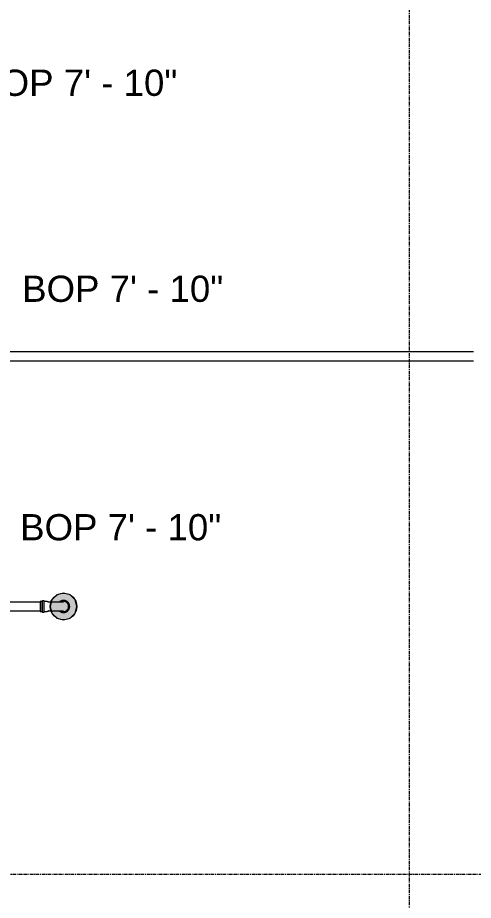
# Model space of a CAD drawing. Header units: inches. Extents: x -3679 to 241, y -496 to 1784.
# Drawn here: x -2999.8 to -2931.4, y 1113.1 to 1245.4 of the extents above; entities that cross this region are included whole.
import ezdxf

# ---------------------------------------------------------------- set-up
doc = ezdxf.new("R2010")
doc.units = ezdxf.units.IN
doc.header["$MEASUREMENT"] = 0
doc.linetypes.add('Grid Line', pattern=[0.875, 0.5, -0.125, 0.125, -0.125])
for name, color, linetype, lineweight in [('A-ANNO-NOTE', 250, 'Continuous', 9), ('G-ANNO-DIMS', 251, 'Continuous', 9), ('P-PIPE', 1, 'Continuous', 9), ('P-PIPE-CNTR', 1, 'Continuous', 9), ('S-GRID', 8, 'Continuous', 9)]:
    doc.layers.add(name, color=color, linetype=linetype, lineweight=lineweight)
doc.styles.add('Arial', font='arial.ttf', dxfattribs={"height": 3.934132})

# ---------------------------------------------------------------- blocks, each defined once
blk = doc.blocks.new('Victaulic-VicPress316-Elbow 90-45deg Style P568_P571 - Standard-523083-SECOND LEVEL')
at = {"layer": 'P-PIPE'}
for p, q in [((-3178.39, 1232.42), (-3178.39, 1231.96)), ((-3178.28, 1233.46), (-3178.28, 1232.57)), ((-3176.97, 1232.57), (-3176.97, 1233.46)), ((-3176.86, 1231.96), (-3176.86, 1232.42)), ((-3177.63, 1231.96), (-3178.39, 1231.96)), ((-3178.39, 1231.67), (-3178.39, 1231.33)), ((-3177.63, 1231.67), (-3178.39, 1231.67)), ((-3178.39, 1231.33), (-3177.63, 1231.33)), ((-3176.86, 1231.96), (-3177.63, 1231.96)), ((-3176.86, 1231.67), (-3177.63, 1231.67)), ((-3177.63, 1231.33), (-3176.86, 1231.33)), ((-3176.86, 1231.33), (-3176.86, 1231.67))]:
    blk.add_line(p, q, dxfattribs=at)
at = {"layer": 'P-PIPE', "flags": 128}
for points in [[(-3177.63, 1235.77), (-3177.66, 1235.77), (-3177.7, 1235.76), (-3177.73, 1235.76), (-3177.77, 1235.76), (-3177.81, 1235.75), (-3177.84, 1235.74), (-3177.88, 1235.73), (-3177.91, 1235.72), (-3177.95, 1235.71), (-3177.98, 1235.69), (-3178.01, 1235.68), (-3178.05, 1235.66), (-3178.08, 1235.65), (-3178.11, 1235.63), (-3178.14, 1235.61), (-3178.17, 1235.59), (-3178.2, 1235.56), (-3178.23, 1235.54), (-3178.25, 1235.52), (-3178.28, 1235.49), (-3178.3, 1235.46), (-3178.33, 1235.44), (-3178.35, 1235.41), (-3178.37, 1235.38), (-3178.39, 1235.35), (-3178.41, 1235.32), (-3178.43, 1235.28), (-3178.45, 1235.25), (-3178.46, 1235.22), (-3178.48, 1235.19), (-3178.49, 1235.15), (-3178.5, 1235.12), (-3178.51, 1235.08), (-3178.52, 1235.05), (-3178.52, 1235.01), (-3178.53, 1234.97), (-3178.53, 1234.94), (-3178.54, 1234.9), (-3178.54, 1234.86), (-3178.54, 1234.83), (-3178.53, 1234.79), (-3178.53, 1234.76), (-3178.53, 1234.72), (-3178.52, 1234.68), (-3178.51, 1234.65), (-3178.5, 1234.61), (-3178.49, 1234.58), (-3178.48, 1234.54), (-3178.47, 1234.51), (-3178.45, 1234.48), (-3178.44, 1234.44), (-3178.42, 1234.41), (-3178.4, 1234.38), (-3178.38, 1234.35), (-3178.36, 1234.32), (-3178.34, 1234.29), (-3178.32, 1234.26), (-3178.29, 1234.23)], [(-3177.63, 1235.62), (-3177.66, 1235.62), (-3177.69, 1235.62), (-3177.72, 1235.62), (-3177.75, 1235.61), (-3177.78, 1235.61), (-3177.81, 1235.6), (-3177.84, 1235.59), (-3177.87, 1235.58), (-3177.9, 1235.57), (-3177.92, 1235.56), (-3177.95, 1235.55), (-3177.98, 1235.53), (-3178.01, 1235.52), (-3178.03, 1235.5), (-3178.06, 1235.49), (-3178.08, 1235.47), (-3178.11, 1235.45), (-3178.13, 1235.43), (-3178.15, 1235.41), (-3178.17, 1235.39), (-3178.2, 1235.37), (-3178.22, 1235.34), (-3178.23, 1235.32), (-3178.25, 1235.29), (-3178.27, 1235.27), (-3178.29, 1235.24), (-3178.3, 1235.22), (-3178.31, 1235.19), (-3178.33, 1235.16), (-3178.34, 1235.13), (-3178.35, 1235.1), (-3178.36, 1235.07), (-3178.37, 1235.05), (-3178.37, 1235.02), (-3178.38, 1234.99), (-3178.38, 1234.95), (-3178.39, 1234.92), (-3178.39, 1234.89), (-3178.39, 1234.86), (-3178.39, 1234.83), (-3178.39, 1234.8), (-3178.39, 1234.77), (-3178.38, 1234.74), (-3178.38, 1234.71), (-3178.37, 1234.68), (-3178.36, 1234.65), (-3178.36, 1234.62), (-3178.35, 1234.59), (-3178.33, 1234.56), (-3178.32, 1234.54), (-3178.31, 1234.51), (-3178.29, 1234.48), (-3178.28, 1234.46)], [(-3176.97, 1234.22), (-3176.95, 1234.25), (-3176.92, 1234.27), (-3176.9, 1234.3), (-3176.88, 1234.33), (-3176.86, 1234.36), (-3176.84, 1234.39), (-3176.82, 1234.42), (-3176.8, 1234.46), (-3176.79, 1234.49), (-3176.77, 1234.52), (-3176.76, 1234.56), (-3176.75, 1234.59), (-3176.74, 1234.63), (-3176.73, 1234.66), (-3176.73, 1234.7), (-3176.72, 1234.74), (-3176.72, 1234.77), (-3176.71, 1234.81), (-3176.71, 1234.85), (-3176.71, 1234.88), (-3176.72, 1234.92), (-3176.72, 1234.95), (-3176.72, 1234.99), (-3176.73, 1235.03), (-3176.74, 1235.06), (-3176.75, 1235.1), (-3176.76, 1235.13), (-3176.77, 1235.17), (-3176.78, 1235.2), (-3176.8, 1235.23), (-3176.81, 1235.27), (-3176.83, 1235.3), (-3176.85, 1235.33), (-3176.87, 1235.36), (-3176.89, 1235.39), (-3176.91, 1235.42), (-3176.93, 1235.45), (-3176.96, 1235.48), (-3176.98, 1235.5), (-3177.01, 1235.53), (-3177.04, 1235.55), (-3177.06, 1235.57), (-3177.09, 1235.6), (-3177.12, 1235.62), (-3177.15, 1235.64), (-3177.19, 1235.65), (-3177.22, 1235.67), (-3177.25, 1235.69), (-3177.29, 1235.7), (-3177.32, 1235.71), (-3177.35, 1235.73), (-3177.39, 1235.74), (-3177.42, 1235.74), (-3177.46, 1235.75), (-3177.5, 1235.76), (-3177.53, 1235.76), (-3177.57, 1235.77), (-3177.61, 1235.77), (-3177.63, 1235.77)], [(-3176.96, 1234.47), (-3176.95, 1234.49), (-3176.94, 1234.52), (-3176.92, 1234.55), (-3176.91, 1234.58), (-3176.9, 1234.61), (-3176.89, 1234.64), (-3176.88, 1234.66), (-3176.88, 1234.69), (-3176.87, 1234.72), (-3176.87, 1234.75), (-3176.86, 1234.79), (-3176.86, 1234.82), (-3176.86, 1234.85), (-3176.86, 1234.88), (-3176.86, 1234.91), (-3176.86, 1234.94), (-3176.87, 1234.97), (-3176.87, 1235), (-3176.88, 1235.03), (-3176.89, 1235.06), (-3176.89, 1235.09), (-3176.9, 1235.12), (-3176.92, 1235.15), (-3176.93, 1235.17), (-3176.94, 1235.2), (-3176.96, 1235.23), (-3176.97, 1235.25), (-3176.99, 1235.28), (-3177.01, 1235.31), (-3177.02, 1235.33), (-3177.04, 1235.35), (-3177.06, 1235.38), (-3177.09, 1235.4), (-3177.11, 1235.42), (-3177.13, 1235.44), (-3177.15, 1235.46), (-3177.18, 1235.48), (-3177.2, 1235.5), (-3177.23, 1235.51), (-3177.26, 1235.53), (-3177.28, 1235.54), (-3177.31, 1235.55), (-3177.34, 1235.57), (-3177.37, 1235.58), (-3177.4, 1235.59), (-3177.43, 1235.6), (-3177.46, 1235.6), (-3177.49, 1235.61), (-3177.52, 1235.61), (-3177.55, 1235.62), (-3177.58, 1235.62), (-3177.61, 1235.62), (-3177.63, 1235.62)], [(-3178.28, 1234.85), (-3178.28, 1234.85), (-3178.28, 1234.85), (-3178.28, 1234.84), (-3178.28, 1234.84), (-3178.28, 1234.83), (-3178.28, 1234.81), (-3178.28, 1234.8), (-3178.28, 1234.78), (-3178.28, 1234.77), (-3178.28, 1234.74), (-3178.28, 1234.72), (-3178.28, 1234.7), (-3178.28, 1234.67), (-3178.28, 1234.64), (-3178.28, 1234.61), (-3178.28, 1234.58), (-3178.28, 1234.55), (-3178.28, 1234.51), (-3178.28, 1234.47), (-3178.28, 1234.43), (-3178.28, 1234.39), (-3178.28, 1234.35), (-3178.28, 1234.31), (-3178.28, 1234.26), (-3178.28, 1234.21), (-3178.28, 1234.17), (-3178.28, 1234.12), (-3178.28, 1234.07), (-3178.28, 1234.02), (-3178.28, 1233.97), (-3178.28, 1233.91), (-3178.28, 1233.86), (-3178.28, 1233.81), (-3178.28, 1233.75), (-3178.28, 1233.7), (-3178.28, 1233.64), (-3178.28, 1233.59), (-3178.28, 1233.53), (-3178.28, 1233.48), (-3178.28, 1233.46)], [(-3176.97, 1233.46), (-3176.97, 1233.52), (-3176.97, 1233.57), (-3176.97, 1233.63), (-3176.97, 1233.68), (-3176.97, 1233.74), (-3176.97, 1233.79), (-3176.97, 1233.85), (-3176.97, 1233.9), (-3176.97, 1233.95), (-3176.97, 1234), (-3176.97, 1234.06), (-3176.97, 1234.11), (-3176.97, 1234.15), (-3176.97, 1234.2), (-3176.97, 1234.25), (-3176.97, 1234.29), (-3176.97, 1234.34), (-3176.97, 1234.38), (-3176.97, 1234.42), (-3176.97, 1234.46), (-3176.97, 1234.5), (-3176.97, 1234.54), (-3176.97, 1234.57), (-3176.97, 1234.6), (-3176.97, 1234.63), (-3176.97, 1234.66), (-3176.97, 1234.69), (-3176.97, 1234.72), (-3176.97, 1234.74), (-3176.97, 1234.76), (-3176.97, 1234.78), (-3176.97, 1234.8), (-3176.97, 1234.81), (-3176.97, 1234.82), (-3176.97, 1234.83), (-3176.97, 1234.84), (-3176.97, 1234.85), (-3176.97, 1234.85), (-3176.97, 1234.85), (-3176.97, 1234.85)], [(-3178.39, 1232.42), (-3178.39, 1232.43), (-3178.39, 1232.44), (-3178.39, 1232.45), (-3178.39, 1232.46), (-3178.39, 1232.47), (-3178.38, 1232.48), (-3178.38, 1232.49), (-3178.38, 1232.5), (-3178.37, 1232.51), (-3178.37, 1232.52), (-3178.37, 1232.53), (-3178.36, 1232.54), (-3178.36, 1232.55), (-3178.35, 1232.56), (-3178.34, 1232.57), (-3178.34, 1232.58), (-3178.33, 1232.59), (-3178.32, 1232.6), (-3178.32, 1232.6), (-3178.31, 1232.61), (-3178.3, 1232.62), (-3178.29, 1232.63), (-3178.28, 1232.63), (-3178.28, 1232.63)], [(-3176.97, 1232.63), (-3176.96, 1232.63), (-3176.95, 1232.62), (-3176.94, 1232.61), (-3176.93, 1232.61), (-3176.93, 1232.6), (-3176.92, 1232.59), (-3176.91, 1232.58), (-3176.91, 1232.57), (-3176.9, 1232.56), (-3176.9, 1232.55), (-3176.89, 1232.54), (-3176.89, 1232.53), (-3176.88, 1232.52), (-3176.88, 1232.51), (-3176.87, 1232.5), (-3176.87, 1232.49), (-3176.87, 1232.48), (-3176.86, 1232.47), (-3176.86, 1232.46), (-3176.86, 1232.45), (-3176.86, 1232.44), (-3176.86, 1232.43), (-3176.86, 1232.42), (-3176.86, 1232.42)], [(-3178.39, 1231.67), (-3178.4, 1231.67), (-3178.4, 1231.67), (-3178.41, 1231.67), (-3178.41, 1231.68), (-3178.42, 1231.68), (-3178.43, 1231.68), (-3178.43, 1231.68), (-3178.44, 1231.68), (-3178.44, 1231.68), (-3178.45, 1231.68), (-3178.45, 1231.69), (-3178.46, 1231.69), (-3178.46, 1231.69), (-3178.47, 1231.7), (-3178.47, 1231.7), (-3178.48, 1231.7), (-3178.48, 1231.71), (-3178.49, 1231.71), (-3178.49, 1231.71), (-3178.5, 1231.72), (-3178.5, 1231.72), (-3178.5, 1231.73), (-3178.51, 1231.73), (-3178.51, 1231.74), (-3178.51, 1231.74), (-3178.52, 1231.75), (-3178.52, 1231.75), (-3178.52, 1231.76), (-3178.52, 1231.76), (-3178.53, 1231.77), (-3178.53, 1231.77), (-3178.53, 1231.78), (-3178.53, 1231.78), (-3178.53, 1231.79), (-3178.53, 1231.79), (-3178.54, 1231.8), (-3178.54, 1231.81), (-3178.54, 1231.81), (-3178.54, 1231.82), (-3178.54, 1231.82), (-3178.54, 1231.83), (-3178.54, 1231.83), (-3178.54, 1231.84), (-3178.53, 1231.85), (-3178.53, 1231.85), (-3178.53, 1231.86), (-3178.53, 1231.86), (-3178.53, 1231.87), (-3178.53, 1231.87), (-3178.52, 1231.88), (-3178.52, 1231.88), (-3178.52, 1231.89), (-3178.52, 1231.89), (-3178.51, 1231.9), (-3178.51, 1231.9), (-3178.51, 1231.91), (-3178.5, 1231.91), (-3178.5, 1231.92), (-3178.49, 1231.92), (-3178.49, 1231.93), (-3178.49, 1231.93), (-3178.48, 1231.93), (-3178.48, 1231.94), (-3178.47, 1231.94), (-3178.47, 1231.94), (-3178.46, 1231.95), (-3178.46, 1231.95), (-3178.45, 1231.95), (-3178.45, 1231.95), (-3178.44, 1231.96), (-3178.43, 1231.96), (-3178.43, 1231.96), (-3178.42, 1231.96), (-3178.42, 1231.96), (-3178.41, 1231.96), (-3178.41, 1231.96), (-3178.4, 1231.96), (-3178.39, 1231.96), (-3178.39, 1231.96)], [(-3177.63, 1231.96), (-3177.66, 1231.96), (-3177.69, 1231.96), (-3177.72, 1231.96), (-3177.75, 1231.96), (-3177.78, 1231.96), (-3177.81, 1231.96), (-3177.84, 1231.96), (-3177.87, 1231.96), (-3177.9, 1231.96), (-3177.92, 1231.96), (-3177.95, 1231.96), (-3177.98, 1231.96), (-3178.01, 1231.96), (-3178.03, 1231.96), (-3178.06, 1231.96), (-3178.08, 1231.96), (-3178.11, 1231.96), (-3178.13, 1231.96), (-3178.15, 1231.96), (-3178.17, 1231.96), (-3178.2, 1231.96), (-3178.22, 1231.96), (-3178.23, 1231.96), (-3178.25, 1231.96), (-3178.27, 1231.96), (-3178.29, 1231.96), (-3178.3, 1231.96), (-3178.31, 1231.96), (-3178.33, 1231.96), (-3178.34, 1231.96), (-3178.35, 1231.96), (-3178.36, 1231.96), (-3178.37, 1231.96), (-3178.37, 1231.96), (-3178.38, 1231.96), (-3178.38, 1231.96), (-3178.39, 1231.96), (-3178.39, 1231.96), (-3178.39, 1231.96), (-3178.39, 1231.96)], [(-3178.39, 1231.96), (-3178.39, 1231.96), (-3178.39, 1231.96), (-3178.39, 1231.96), (-3178.38, 1231.96), (-3178.38, 1231.96), (-3178.37, 1231.96), (-3178.36, 1231.96), (-3178.35, 1231.96)], [(-3178.35, 1231.67), (-3178.36, 1231.67), (-3178.37, 1231.67), (-3178.37, 1231.67), (-3178.38, 1231.67), (-3178.38, 1231.67), (-3178.39, 1231.67), (-3178.39, 1231.67), (-3178.39, 1231.67), (-3178.39, 1231.67)], [(-3178.39, 1231.67), (-3178.39, 1231.67), (-3178.39, 1231.67), (-3178.39, 1231.67), (-3178.38, 1231.67), (-3178.38, 1231.67), (-3178.37, 1231.67), (-3178.36, 1231.67), (-3178.35, 1231.67), (-3178.34, 1231.67), (-3178.33, 1231.67), (-3178.32, 1231.67), (-3178.3, 1231.67), (-3178.29, 1231.67), (-3178.27, 1231.67), (-3178.26, 1231.67), (-3178.24, 1231.67), (-3178.22, 1231.67), (-3178.2, 1231.67), (-3178.18, 1231.67), (-3178.16, 1231.67), (-3178.14, 1231.67), (-3178.11, 1231.67), (-3178.09, 1231.67), (-3178.06, 1231.67), (-3178.04, 1231.67), (-3178.01, 1231.67), (-3177.99, 1231.67), (-3177.96, 1231.67), (-3177.93, 1231.67), (-3177.9, 1231.67), (-3177.87, 1231.67), (-3177.84, 1231.67), (-3177.82, 1231.67), (-3177.79, 1231.67), (-3177.76, 1231.67), (-3177.72, 1231.67), (-3177.69, 1231.67), (-3177.66, 1231.67), (-3177.63, 1231.67), (-3177.63, 1231.67)], [(-3176.86, 1231.96), (-3176.86, 1231.96), (-3176.86, 1231.96), (-3176.86, 1231.96), (-3176.87, 1231.96), (-3176.87, 1231.96), (-3176.88, 1231.96), (-3176.89, 1231.96), (-3176.9, 1231.96), (-3176.91, 1231.96), (-3176.92, 1231.96), (-3176.93, 1231.96), (-3176.95, 1231.96), (-3176.96, 1231.96), (-3176.98, 1231.96), (-3176.99, 1231.96), (-3177.01, 1231.96), (-3177.03, 1231.96), (-3177.05, 1231.96), (-3177.07, 1231.96), (-3177.09, 1231.96), (-3177.11, 1231.96), (-3177.14, 1231.96), (-3177.16, 1231.96), (-3177.19, 1231.96), (-3177.21, 1231.96), (-3177.24, 1231.96), (-3177.26, 1231.96), (-3177.29, 1231.96), (-3177.32, 1231.96), (-3177.35, 1231.96), (-3177.38, 1231.96), (-3177.41, 1231.96), (-3177.43, 1231.96), (-3177.46, 1231.96), (-3177.49, 1231.96), (-3177.53, 1231.96), (-3177.56, 1231.96), (-3177.59, 1231.96), (-3177.62, 1231.96), (-3177.63, 1231.96)], [(-3177.63, 1231.67), (-3177.59, 1231.67), (-3177.56, 1231.67), (-3177.53, 1231.67), (-3177.5, 1231.67), (-3177.47, 1231.67), (-3177.44, 1231.67), (-3177.41, 1231.67), (-3177.38, 1231.67), (-3177.35, 1231.67), (-3177.33, 1231.67), (-3177.3, 1231.67), (-3177.27, 1231.67), (-3177.24, 1231.67), (-3177.22, 1231.67), (-3177.19, 1231.67), (-3177.17, 1231.67), (-3177.14, 1231.67), (-3177.12, 1231.67), (-3177.1, 1231.67), (-3177.08, 1231.67), (-3177.05, 1231.67), (-3177.03, 1231.67), (-3177.02, 1231.67), (-3177, 1231.67), (-3176.98, 1231.67), (-3176.96, 1231.67), (-3176.95, 1231.67), (-3176.94, 1231.67), (-3176.92, 1231.67), (-3176.91, 1231.67), (-3176.9, 1231.67), (-3176.89, 1231.67), (-3176.88, 1231.67), (-3176.88, 1231.67), (-3176.87, 1231.67), (-3176.87, 1231.67), (-3176.86, 1231.67), (-3176.86, 1231.67), (-3176.86, 1231.67), (-3176.86, 1231.67)], [(-3176.9, 1231.96), (-3176.89, 1231.96), (-3176.88, 1231.96), (-3176.88, 1231.96), (-3176.87, 1231.96), (-3176.87, 1231.96), (-3176.86, 1231.96), (-3176.86, 1231.96), (-3176.86, 1231.96), (-3176.86, 1231.96)], [(-3176.86, 1231.67), (-3176.86, 1231.67), (-3176.86, 1231.67), (-3176.86, 1231.67), (-3176.87, 1231.67), (-3176.87, 1231.67), (-3176.88, 1231.67), (-3176.89, 1231.67), (-3176.9, 1231.67)], [(-3176.86, 1231.96), (-3176.85, 1231.96), (-3176.85, 1231.96), (-3176.84, 1231.96), (-3176.84, 1231.96), (-3176.83, 1231.96), (-3176.82, 1231.96), (-3176.82, 1231.96), (-3176.81, 1231.96), (-3176.81, 1231.96), (-3176.8, 1231.95), (-3176.8, 1231.95), (-3176.79, 1231.95), (-3176.79, 1231.95), (-3176.78, 1231.94), (-3176.78, 1231.94), (-3176.77, 1231.94), (-3176.77, 1231.93), (-3176.76, 1231.93), (-3176.76, 1231.92), (-3176.75, 1231.92), (-3176.75, 1231.92), (-3176.75, 1231.91), (-3176.74, 1231.91), (-3176.74, 1231.9), (-3176.74, 1231.9), (-3176.73, 1231.89), (-3176.73, 1231.89), (-3176.73, 1231.88), (-3176.73, 1231.88), (-3176.72, 1231.87), (-3176.72, 1231.87), (-3176.72, 1231.86), (-3176.72, 1231.85), (-3176.72, 1231.85), (-3176.72, 1231.84), (-3176.71, 1231.84), (-3176.71, 1231.83), (-3176.71, 1231.83), (-3176.71, 1231.82), (-3176.71, 1231.81), (-3176.71, 1231.81), (-3176.71, 1231.8), (-3176.71, 1231.8), (-3176.72, 1231.79), (-3176.72, 1231.79), (-3176.72, 1231.78), (-3176.72, 1231.77), (-3176.72, 1231.77), (-3176.72, 1231.76), (-3176.73, 1231.76), (-3176.73, 1231.75), (-3176.73, 1231.75), (-3176.73, 1231.74), (-3176.74, 1231.74), (-3176.74, 1231.73), (-3176.74, 1231.73), (-3176.75, 1231.72), (-3176.75, 1231.72), (-3176.76, 1231.72), (-3176.76, 1231.71), (-3176.76, 1231.71), (-3176.77, 1231.7), (-3176.77, 1231.7), (-3176.78, 1231.7), (-3176.78, 1231.69), (-3176.79, 1231.69), (-3176.79, 1231.69), (-3176.8, 1231.69), (-3176.8, 1231.68), (-3176.81, 1231.68), (-3176.82, 1231.68), (-3176.82, 1231.68), (-3176.83, 1231.68), (-3176.83, 1231.68), (-3176.84, 1231.67), (-3176.84, 1231.67), (-3176.85, 1231.67), (-3176.86, 1231.67), (-3176.86, 1231.67)]]:
    blk.add_lwpolyline(points, dxfattribs=at)

msp = doc.modelspace()

# ---------------------------------------------------------------- hatches: boundary and pattern name
at = {"layer": 'A-ANNO-NOTE'}
msp.add_hatch(color=256, dxfattribs=at).paths.add_polyline_path([(-2992.87, 1155.13), (-2991.87, 1155.4), (-2991.14, 1156.13), (-2990.87, 1157.13), (-2991.14, 1158.13), (-2991.87, 1158.86), (-2992.87, 1159.13), (-2993.87, 1158.86), (-2994.61, 1158.13), (-2994.87, 1157.13), (-2994.61, 1156.13), (-2993.87, 1155.4)], flags=0)
h = msp.add_hatch(color=256, dxfattribs=at)
edge = h.paths.add_edge_path(flags=0)
edge.add_arc((-2992.87, 1157.13), 2, 0, 360)

# ---------------------------------------------------------------- linework, layer by layer
for p, q in [((-2993.87, 1158.86), (-2994.61, 1158.13)), ((-2992.87, 1159.13), (-2993.87, 1158.86)), ((-2991.87, 1158.86), (-2992.87, 1159.13)), ((-2991.14, 1158.13), (-2991.87, 1158.86)), ((-2994.61, 1158.13), (-2994.87, 1157.13)), ((-2994.87, 1157.13), (-2994.61, 1156.13)), ((-2990.87, 1157.13), (-2991.14, 1158.13)), ((-2991.14, 1156.13), (-2990.87, 1157.13)), ((-2994.61, 1156.13), (-2993.87, 1155.4)), ((-2991.87, 1155.4), (-2991.14, 1156.13)), ((-2993.87, 1155.4), (-2992.87, 1155.13)), ((-2992.87, 1155.13), (-2991.87, 1155.4))]:
    msp.add_line(p, q, dxfattribs=at)
msp.add_circle((-2992.87, 1157.13), 2, dxfattribs=at)
at = {"layer": 'P-PIPE'}
for p, q in [((-2931.37, 1195.29), (-3024.35, 1195.29)), ((-3024.35, 1193.98), (-2931.37, 1193.98)), ((-2996.39, 1157.79), (-3024.35, 1157.79)), ((-3024.35, 1156.48), (-2996.39, 1156.48))]:
    msp.add_line(p, q, dxfattribs=at)
at = {"layer": 'P-PIPE-CNTR'}
for p, q in [((-2992.87, 1157.87), (-2992.87, 1158.13)), ((-2992.14, 1157.13), (-2991.87, 1157.13)), ((-2992.87, 1156.13), (-2992.87, 1156.4))]:
    msp.add_line(p, q, dxfattribs=at)
at = {"layer": 'S-GRID', "linetype": 'Grid Line'}
for p, q in [((-2941, 1771.74), (-2941, -484.26)), ((-3666.39, 1117), (228, 1117))]:
    msp.add_line(p, q, dxfattribs=at)

# ---------------------------------------------------------------- block references
at = {"layer": 'P-PIPE', "rotation": 270}
msp.add_blockref('Victaulic-VicPress316-Elbow 90-45deg Style P568_P571 - Standard-523083-SECOND LEVEL', (-4227.73, -2020.49), dxfattribs=at)

# ---------------------------------------------------------------- texts
at = {"layer": 'G-ANNO-DIMS', "char_height": 3.9341, "width": 35.952, "attachment_point": 1, "line_spacing_factor": 0.938532, "style": 'Arial'}
for insert in [(-3005.98, 1237.63), (-2999.09, 1206.74), (-2999.39, 1170.98)]:
    msp.add_mtext('BOP 7\' - 10"', dxfattribs=dict(at, insert=insert))

doc.saveas('drawing.dxf')
